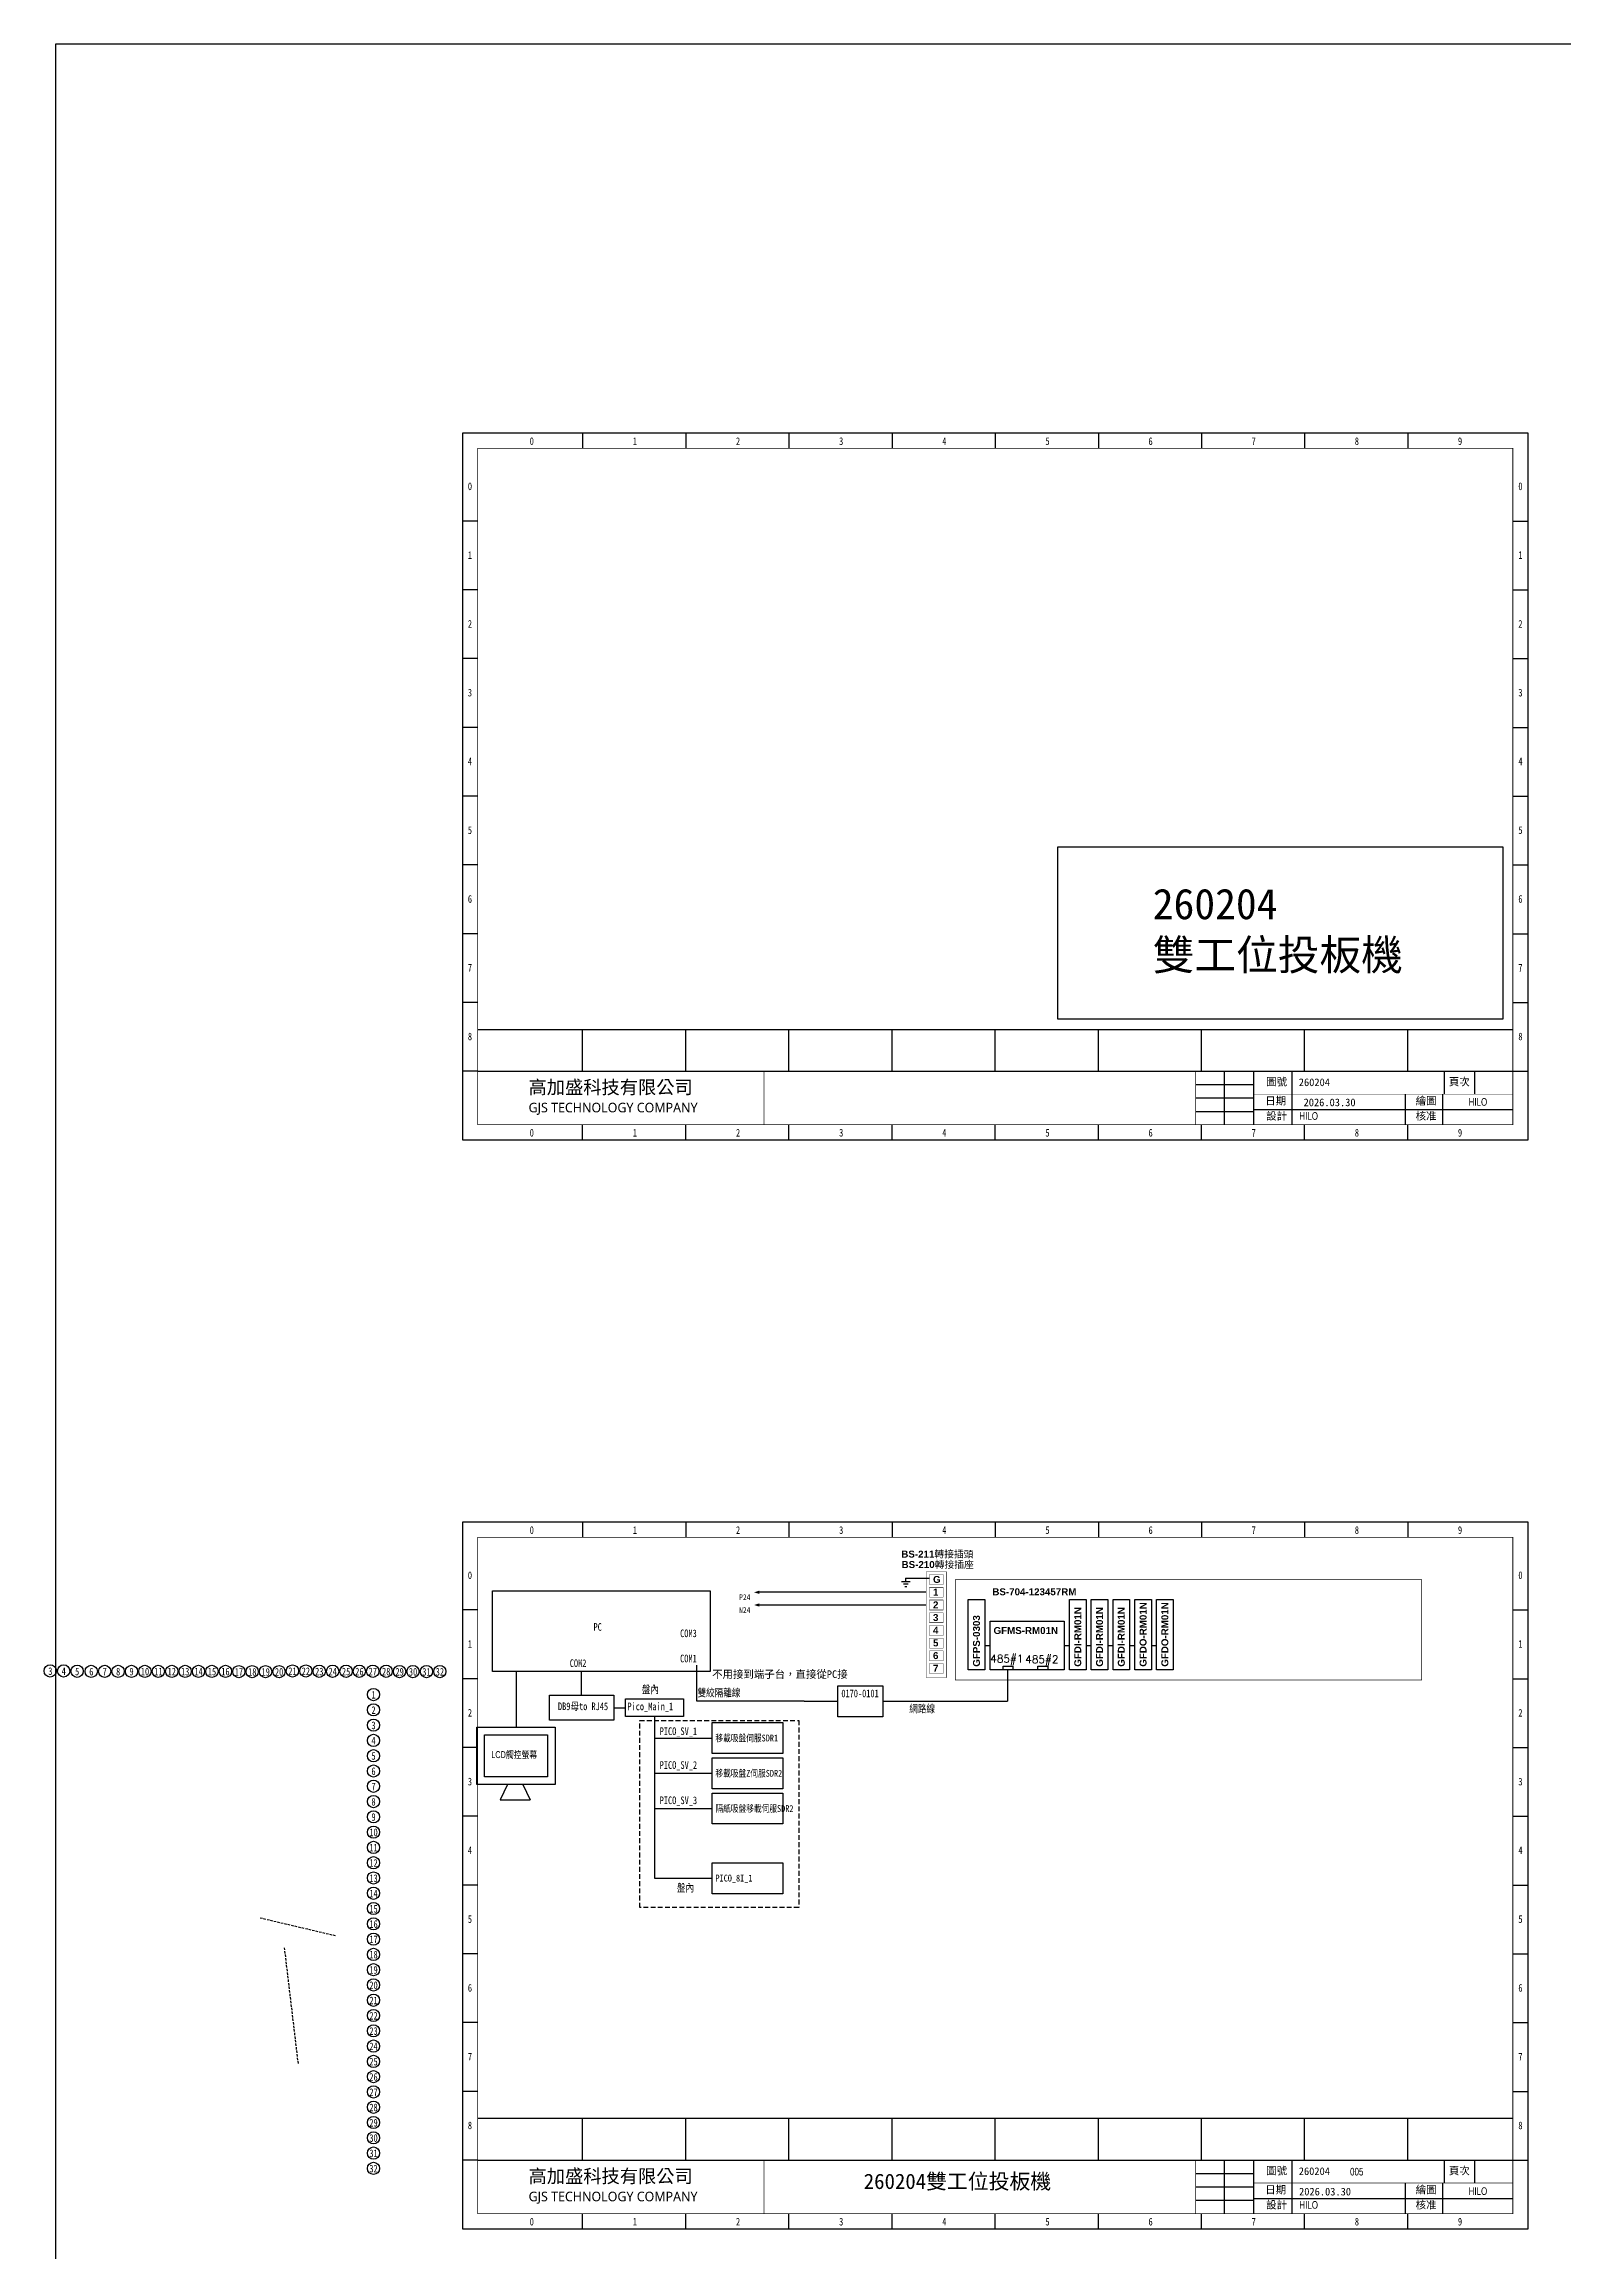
# Model space of a CAD drawing. Header units: millimetres. Extents: x -684 to 5961, y -1281 to 2539.
# Drawn here: x -108 to 290, y 568 to 1146 of the extents above; entities that cross this region are included whole.
import ezdxf
from ezdxf.enums import TextEntityAlignment as Align

# ---------------------------------------------------------------- set-up
doc = ezdxf.new("R2010")
doc.units = ezdxf.units.MM
doc.header["$LTSCALE"] = 5
doc.header["$MEASUREMENT"] = 0
doc.linetypes.add('HIDDEN', pattern=[0.375, 0.25, -0.125])
doc.linetypes.add('HIDDEN2', pattern=[0.1875, 0.125, -0.0625])
doc.layers.get('0').update_dxf_attribs({"linetype": 'CONTINUOUS'})
for name, color, linetype in [('AIR', 7, 'CONTINUOUS'), ('圖框', 7, 'CONTINUOUS'), ('文字', 4, 'CONTINUOUS')]:
    doc.layers.add(name, color=color, linetype=linetype)
doc.styles.add('MtXpl_', font='mingliub.ttc')
doc.styles.add('ROMANS', font='romans', dxfattribs={"height": 2})
doc.styles.get("Standard").update_dxf_attribs({"font": 'arialbd.ttf', "height": 15})
doc.styles.add('新細明體', font='', dxfattribs={"width": 0.8})
doc.styles.add('標楷體', font='', dxfattribs={"width": 0.8})
doc.styles.add('線號', font='simplex.shx', dxfattribs={"height": 1.5, "bigfont": 'chineset.shx'})
doc.styles.get('新細明體').set_extended_font_data('新細明體')
doc.styles.get('標楷體').set_extended_font_data('標楷體')

# ---------------------------------------------------------------- blocks, each defined once
blk = doc.blocks.new('圖框')
at = {"layer": '圖框'}
for p, q in [((0, 185), (0, 0)), ((279, 185), (0, 185)), ((31.5, 185), (31.5, 181)), ((58.5, 185), (58.5, 181)), ((85.5, 185), (85.5, 181)), ((112.5, 185), (112.5, 181)), ((139.5, 185), (139.5, 181)), ((166.5, 185), (166.5, 181)), ((193.5, 185), (193.5, 181)), ((220.5, 185), (220.5, 181)), ((247.5, 185), (247.5, 181)), ((279, 0), (279, 185)), ((4, 162), (0, 162)), ((275, 162), (279, 162)), ((4, 144), (0, 144)), ((275, 144), (279, 144)), ((4, 126), (0, 126)), ((275, 126), (279, 126)), ((4, 108), (0, 108)), ((275, 108), (279, 108)), ((4, 90), (0, 90)), ((275, 90), (279, 90)), ((4, 72), (0, 72)), ((275, 72), (279, 72)), ((4, 54), (0, 54)), ((275, 54), (279, 54)), ((4, 36), (0, 36)), ((275, 36), (279, 36)), ((4, 28.96), (275, 28.96)), ((31.5, 17.96), (31.5, 28.96)), ((58.5, 17.96), (58.5, 28.96)), ((85.5, 18), (85.5, 29)), ((112.5, 17.96), (112.5, 28.96)), ((139.5, 17.96), (139.5, 28.96)), ((166.5, 17.96), (166.5, 28.96)), ((193.5, 17.96), (193.5, 28.96)), ((220.5, 17.96), (220.5, 28.96)), ((247.5, 17.96), (247.5, 28.96)), ((4, 18), (0, 18)), ((4, 18), (275, 18)), ((199.44, 18), (199.44, 4)), ((207.14, 18), (207.14, 4)), ((217.16, 18), (217.16, 4)), ((257, 18), (257, 12)), ((265, 18), (265, 12)), ((275, 18), (279, 18)), ((192, 14.5), (207.14, 14.5)), ((192, 11), (207.14, 11)), ((192, 7.5), (207.14, 7.5)), ((207.14, 8), (275, 8)), ((0, 0), (279, 0)), ((31.5, 0), (31.5, 4)), ((58.5, 0), (58.5, 4)), ((85.5, 0), (85.5, 4)), ((112.5, 0), (112.5, 4)), ((139.5, 0), (139.5, 4)), ((166.5, 0), (166.5, 4)), ((193.5, 0), (193.5, 4)), ((220.5, 0), (220.5, 4)), ((247.5, 0), (247.5, 4))]:
    blk.add_line(p, q, dxfattribs=at)
at = {"layer": '圖框', "const_width": 0.2}
for points in [[(4, 4), (275, 4), (275, 181), (4, 181)], [(4, 181), (275, 181), (275, 4), (4, 4)]]:
    blk.add_lwpolyline(points, close=True, dxfattribs=at)
at = {"layer": '圖框'}
for points, const_width in [([(4, 18), (275, 18)], 0.2), ([(79, 18), (79, 4)], 0.15), ([(192, 18), (192, 4)], 0.15), ([(207.14, 12), (275, 12)], 0.15)]:
    blk.add_lwpolyline(points, dxfattribs=dict(at, const_width=const_width))
for points in [[(246.85, 12), (246.85, 4)], [(256.58, 12), (256.58, 4)]]:
    blk.add_lwpolyline(points, dxfattribs=at)
at = {"insert": (17.34, 15.57), "char_height": 2, "width": 50.9822, "attachment_point": 1, "style": '線號'}
blk.add_mtext('{\\fMicrosoft JhengHei|b1|i0|c136|p34;\\H1.75x;\\C4;高加盛科技有限公司\\H0.85714x;\\P\\fMicrosoft JhengHei|b0|i0|c136|p34;\\H0.83333x;GJS TECHNOLOGY COMPANY}', dxfattribs=at)
at = {"layer": '圖框', "style": '標楷體', "width": 0.8}
for s, p in [('0', (17.64, 181.9)), ('1', (44.64, 181.9)), ('2', (71.64, 181.9)), ('3', (98.64, 181.9)), ('4', (125.64, 181.9)), ('5', (152.64, 181.9)), ('6', (179.64, 181.9)), ('7', (206.64, 181.9)), ('8', (233.64, 181.9)), ('9', (260.64, 181.9)), ('0', (1.45, 170.09)), ('0', (276.45, 170.09)), ('1', (1.45, 152.09)), ('1', (276.45, 152.09)), ('2', (1.45, 134.09)), ('2', (276.45, 134.09)), ('3', (1.45, 116.09)), ('3', (276.45, 116.09)), ('4', (1.45, 98.09)), ('4', (276.45, 98.09)), ('5', (1.45, 80.09)), ('5', (276.45, 80.09)), ('6', (1.45, 62.09)), ('6', (276.45, 62.09)), ('7', (1.45, 44.09)), ('7', (276.45, 44.09)), ('8', (1.45, 26.09)), ('8', (276.45, 26.09)), ('0', (17.64, 0.9)), ('1', (44.64, 0.9)), ('2', (71.64, 0.9)), ('3', (98.64, 0.9)), ('4', (125.64, 0.9)), ('5', (152.64, 0.9)), ('6', (179.64, 0.9)), ('7', (206.64, 0.9)), ('8', (233.64, 0.9)), ('9', (260.64, 0.9))]:
    blk.add_text(s, height=2, dxfattribs=at).set_placement(p)
at = {"layer": '圖框', "style": 'MtXpl_'}
for s, p in [('圖號', (210.44, 14.24)), ('繪圖', (249.57, 9.25)), ('頁次^J', (258.27, 14.24)), ('設計', (210.44, 5.29)), ('日期', (210.21, 9.25)), ('核准', (249.57, 5.29))]:
    blk.add_text(s, height=2, dxfattribs=at).set_placement(p)

msp = doc.modelspace()

# ---------------------------------------------------------------- linework, layer by layer
for p, q in [((157.446, 935.922), (273.927, 935.922)), ((157.446, 890.82), (157.446, 935.922)), ((273.927, 935.922), (273.927, 890.82)), ((273.927, 890.82), (157.446, 890.82))]:
    msp.add_line(p, q)
at = {"linetype": 'ByBlock'}
for p, q in [((122.932, 740.839), (79.319, 740.839)), ((117.585, 744.521), (123.831, 744.521)), ((122.932, 737.516), (79.319, 737.516)), ((138.305, 726.94), (139.667, 726.94)), ((159.119, 726.94), (160.481, 726.94)), ((164.819, 726.94), (166.181, 726.94)), ((170.52, 726.94), (171.882, 726.94)), ((176.22, 726.94), (177.582, 726.94)), ((181.92, 726.94), (183.282, 726.94)), ((51.813, 702.7), (66.964, 702.7)), ((51.813, 693.473), (66.964, 693.473)), ((51.813, 684.247), (66.964, 684.247)), ((51.813, 665.992), (66.964, 665.992))]:
    msp.add_line(p, q, dxfattribs=at)
at = {"linetype": 'Continuous'}
for p, q in [((133.967, 738.988), (138.305, 738.988)), ((138.305, 738.988), (138.305, 720.566)), ((160.481, 738.988), (164.819, 738.988)), ((164.819, 738.988), (164.819, 720.566)), ((166.181, 738.988), (170.52, 738.988)), ((170.52, 738.988), (170.52, 720.566)), ((171.882, 738.988), (176.22, 738.988)), ((176.22, 738.988), (176.22, 720.566)), ((177.582, 738.988), (181.92, 738.988)), ((181.92, 738.988), (181.92, 720.566)), ((183.282, 738.988), (187.621, 738.988)), ((187.621, 738.988), (187.621, 720.566)), ((139.667, 733.313), (159.119, 733.313)), ((159.119, 733.313), (159.119, 720.566)), ((15.595, 720.083), (15.595, 705.55)), ((143.117, 720.566), (143.117, 721.468)), ((143.117, 721.468), (145.769, 721.468)), ((145.769, 720.566), (145.769, 721.468)), ((152.212, 720.566), (152.212, 721.468)), ((152.212, 721.468), (154.864, 721.468)), ((154.864, 720.566), (154.864, 721.468)), ((91.055, 712.312), (99.859, 712.312)), ((111.595, 712.312), (144.282, 712.312)), ((13.35, 690.553), (11.426, 686.539)), ((17.325, 690.553), (19.249, 686.539)), ((11.426, 686.539), (19.249, 686.539))]:
    msp.add_line(p, q, dxfattribs=at)
at = {"color": 0, "linetype": 'Continuous'}
for p, q in [((32.741, 713.882), (32.741, 720.083)), ((62.915, 712.312), (62.915, 721.752)), ((62.915, 712.312), (62.915, 720.083)), ((91.055, 712.312), (62.915, 712.312)), ((41.17, 710.644), (44.238, 710.644))]:
    msp.add_line(p, q, dxfattribs=at)
at = {"color": 1, "linetype": 'HIDDEN2'}
for p, q in [((-31.655, 650.918), (-51.684, 655.635)), ((-41.399, 617.476), (-44.998, 647.777))]:
    msp.add_line(p, q, dxfattribs=at)
msp.add_lwpolyline([(2005.364, 1146.033), (-104.977, 1146.033), (-104.977, -1219.316), (2005.364, -1219.316)], close=True)
at = {"linetype": 'ByBlock'}
for points, const_width in [([(122.932, 718.562), (128.32, 718.562), (128.32, 746.179), (122.932, 746.179)], 0.1), ([(123.831, 745.466), (127.421, 745.466), (127.421, 742.856), (123.831, 742.856)], 0.1), ([(123.831, 742.144), (127.421, 742.144), (127.421, 739.534), (123.831, 739.534)], 0.1), ([(130.613, 744.156), (252.641, 744.156), (252.641, 717.916), (130.613, 717.916)], 0.2), ([(123.831, 738.821), (127.421, 738.821), (127.421, 736.211), (123.831, 736.211)], 0.1), ([(123.831, 735.498), (127.421, 735.498), (127.421, 732.888), (123.831, 732.888)], 0.1), ([(123.831, 732.175), (127.421, 732.175), (127.421, 729.565), (123.831, 729.565)], 0.1), ([(123.831, 728.852), (127.421, 728.852), (127.421, 726.243), (123.831, 726.243)], 0.1), ([(123.831, 725.53), (127.421, 725.53), (127.421, 722.92), (123.831, 722.92)], 0.1), ([(123.831, 722.207), (127.421, 722.207), (127.421, 719.597), (123.831, 719.597)], 0.1)]:
    msp.add_lwpolyline(points, close=True, dxfattribs=dict(at, const_width=const_width))
for points in [[(9.414, 741.263), (66.379, 741.263), (66.379, 720.083), (9.414, 720.083)], [(44.238, 712.961), (59.387, 712.961), (59.387, 708.326), (44.238, 708.326)], [(99.859, 716.353), (111.595, 716.353), (111.595, 708.271), (99.859, 708.271)], [(66.964, 706.741), (85.414, 706.741), (85.414, 698.659), (66.964, 698.659)], [(66.964, 697.514), (85.414, 697.514), (85.414, 689.432), (66.964, 689.432)], [(66.964, 688.288), (85.414, 688.288), (85.414, 680.205), (66.964, 680.205)], [(66.964, 670.033), (85.414, 670.033), (85.414, 661.951), (66.964, 661.951)]]:
    msp.add_lwpolyline(points, close=True, dxfattribs=at)
at = {"color": 0, "linetype": 'Continuous'}
msp.add_lwpolyline([(24.313, 713.882), (41.17, 713.882), (41.17, 707.405), (24.313, 707.405)], close=True, dxfattribs=at)
at = {"color": 0, "linetype": 'HIDDEN'}
msp.add_lwpolyline([(47.98, 707.29), (89.594, 707.29), (89.594, 658.345), (47.98, 658.345)], close=True, dxfattribs=at)
for centre in [(-106.347, 720.256), (-106.347, 720.256), (-102.836, 720.256), (-102.836, 720.256), (-99.323, 720.177), (-99.323, 720.177), (-95.607, 720.153), (-95.607, 720.153), (-92.101, 720.153), (-92.101, 720.153), (-88.59, 720.153), (-88.59, 720.153), (-85.079, 720.153), (-85.079, 720.153), (-81.568, 720.153), (-81.568, 720.153), (-78.056, 720.153), (-78.056, 720.153), (-74.545, 720.153), (-74.545, 720.153), (-71.04, 720.153), (-71.04, 720.153), (-67.528, 720.153), (-67.528, 720.153), (-64.017, 720.153), (-64.017, 720.153), (-60.499, 720.153), (-60.499, 720.153), (-56.986, 720.074), (-56.986, 720.074), (-53.475, 720.074), (-53.475, 720.074), (-49.969, 720.074), (-49.969, 720.074), (-46.458, 720.074), (-46.458, 720.074), (-42.956, 720.247), (-42.956, 720.247), (-39.445, 720.247), (-39.445, 720.247), (-35.932, 720.168), (-35.932, 720.168), (-32.421, 720.168), (-32.421, 720.168), (-28.915, 720.168), (-28.915, 720.168), (-25.437, 720.168), (-25.437, 720.168), (-21.926, 720.168), (-21.926, 720.168), (-18.414, 720.168), (-18.414, 720.168), (-14.901, 720.089), (-14.901, 720.089), (-11.39, 720.089), (-11.39, 720.089), (-7.879, 720.089), (-7.879, 720.089), (-4.368, 720.089), (-4.368, 720.089), (-21.731, 714.071), (-21.731, 714.071), (-21.731, 710.071), (-21.731, 710.071), (-21.731, 706.071), (-21.731, 706.071), (-21.731, 702.071), (-21.731, 702.071), (-21.731, 698.071), (-21.731, 698.071), (-21.731, 694.071), (-21.731, 694.071), (-21.731, 690.071), (-21.731, 690.071), (-21.731, 686.071), (-21.731, 686.071), (-21.731, 682.071), (-21.731, 682.071), (-21.731, 678.071), (-21.731, 678.071), (-21.731, 674.071), (-21.731, 674.071), (-21.731, 670.071), (-21.731, 670.071), (-21.731, 666.071), (-21.731, 666.071), (-21.731, 662.071), (-21.731, 662.071), (-21.731, 658.071), (-21.731, 658.071), (-21.731, 654.071), (-21.731, 654.071), (-21.731, 650.071), (-21.731, 650.071), (-21.731, 646.071), (-21.731, 646.071), (-21.731, 642.071), (-21.731, 642.071), (-21.731, 638.071), (-21.731, 638.071), (-21.731, 634.071), (-21.731, 634.071), (-21.731, 630.071), (-21.731, 630.071), (-21.731, 626.071), (-21.731, 626.071), (-21.731, 622.071), (-21.731, 622.071), (-21.731, 618.071), (-21.731, 618.071), (-21.731, 614.071), (-21.731, 614.071), (-21.731, 610.071), (-21.731, 610.071), (-21.731, 606.071), (-21.731, 606.071), (-21.731, 602.071), (-21.731, 602.071), (-21.731, 598.071), (-21.731, 598.071), (-21.731, 594.071), (-21.731, 594.071), (-21.731, 590.071), (-21.731, 590.071)]:
    msp.add_circle(centre, 1.6)
for points in [[(77.888, 740.839), (79.319, 740.396), (79.319, 741.286), (79.319, 740.839)], [(77.888, 737.516), (79.319, 737.074), (79.319, 737.963), (79.319, 737.516)]]:
    msp.add_solid(points)
at = {"layer": 'AIR'}
for p, q in [((116.537, 743.662), (118.749, 743.662)), ((117.042, 743.08), (118.283, 743.08)), ((117.352, 742.382), (117.934, 742.382)), ((117.585, 744.521), (117.585, 743.739)), ((144.282, 720.566), (144.282, 712.312)), ((51.813, 708.326), (51.813, 665.992))]:
    msp.add_line(p, q, dxfattribs=at)
for points in [[(138.305, 720.566), (133.967, 720.566), (133.967, 738.988)], [(164.819, 720.566), (160.481, 720.566), (160.481, 738.988)], [(170.52, 720.566), (166.181, 720.566), (166.181, 738.988)], [(176.22, 720.566), (171.882, 720.566), (171.882, 738.988)], [(181.92, 720.566), (177.582, 720.566), (177.582, 738.988)], [(187.621, 720.566), (183.282, 720.566), (183.282, 738.988)], [(159.119, 720.566), (139.667, 720.566), (139.667, 733.313)], [(5.326, 705.55), (23.863, 705.55)], [(7.326, 705.55), (25.863, 705.55)], [(7.326, 703.55), (23.863, 703.55), (23.863, 692.553)], [(7.326, 692.553), (7.326, 703.55)], [(23.863, 692.553), (7.326, 692.553), (7.326, 703.55)], [(23.863, 703.55), (23.863, 692.553)]]:
    msp.add_lwpolyline(points, dxfattribs=at)
msp.add_lwpolyline([(5.326, 705.55), (25.863, 705.55), (25.863, 690.553), (5.326, 690.553)], close=True, dxfattribs=at)

# ---------------------------------------------------------------- block references
at = {"color": 0, "linetype": 'Continuous'}
for p in [(1.531, 859.222), (1.531, 574.222)]:
    msp.add_blockref('圖框', p, dxfattribs=at)

# ---------------------------------------------------------------- texts
at = {"style": '標楷體', "width": 0.8}
for s, p in [('P24', (75.471, 739.56)), ('N24', (75.471, 736.199))]:
    msp.add_text(s, height=1.5, dxfattribs=at).set_placement(p, align=Align.MIDDLE)
at = {"style": 'MtXpl_', "width": 0.8}
for s, height, p in [('PC', 2, (35.868, 730.768)), ('COM3', 2, (58.545, 729.1)), ('COM2', 2, (29.658, 721.3)), ('COM1', 2, (58.545, 722.521)), ('盤內', 2, (48.528, 714.404)), ('DB9母to RJ45', 2, (26.568, 710.001)), ('Pico_Main_1', 2, (44.743, 709.983)), ('雙絞隔離線', 2, (63.109, 713.558)), ('0170-0101', 2, (100.748, 713.376)), ('網路線', 2, (118.536, 709.386)), ('PICO_SV_1', 2, (53.193, 703.485)), ('移載吸盤伺服SDR1', 1.8, (67.788, 701.794)), ('PICO_SV_2', 2, (53.193, 694.627)), ('移載吸盤Z伺服SDR2', 1.8, (67.788, 692.567)), ('PICO_SV_3', 2, (53.193, 685.401)), ('隔紙吸盤移載伺服SDR2', 1.8, (67.788, 683.341)), ('盤內', 2, (57.722, 662.48)), ('PICO_8I_1', 1.8, (67.788, 665.146))]:
    msp.add_text(s, height=height, dxfattribs=at).set_placement(p)
at = {"style": '標楷體', "width": 0.8}
for s, p in [('3', (-106.33, 719.2)), ('4', (-102.818, 719.2)), ('5', (-99.305, 719.121)), ('6', (-95.59, 719.096)), ('7', (-92.084, 719.096)), ('8', (-88.573, 719.096)), ('9', (-85.062, 719.096)), ('10', (-81.55, 719.096)), ('11', (-78.039, 719.096)), ('12', (-74.528, 719.096)), ('13', (-71.022, 719.096)), ('14', (-67.511, 719.096)), ('15', (-64, 719.096)), ('16', (-60.482, 719.096)), ('17', (-56.969, 719.017)), ('18', (-53.458, 719.017)), ('19', (-49.952, 719.017)), ('20', (-46.441, 719.017)), ('21', (-42.939, 719.19)), ('22', (-39.428, 719.19)), ('23', (-35.915, 719.111)), ('24', (-32.404, 719.111)), ('25', (-28.898, 719.111)), ('26', (-25.419, 719.111)), ('27', (-21.908, 719.111)), ('28', (-18.397, 719.111)), ('29', (-14.884, 719.033)), ('30', (-11.373, 719.033)), ('31', (-7.862, 719.033)), ('32', (-4.351, 719.033)), ('2', (-21.714, 709.015)), ('1', (-21.714, 713.015)), ('3', (-21.714, 705.015)), ('4', (-21.714, 701.015)), ('5', (-21.714, 697.015)), ('6', (-21.714, 693.015)), ('7', (-21.714, 689.015)), ('8', (-21.714, 685.015)), ('9', (-21.714, 681.015)), ('10', (-21.714, 677.015)), ('11', (-21.714, 673.015)), ('12', (-21.714, 669.015)), ('13', (-21.714, 665.015)), ('14', (-21.714, 661.015)), ('15', (-21.714, 657.015)), ('16', (-21.714, 653.015)), ('17', (-21.714, 649.015)), ('18', (-21.714, 645.015)), ('19', (-21.714, 641.015)), ('20', (-21.714, 637.015)), ('21', (-21.714, 633.015)), ('22', (-21.714, 629.015)), ('23', (-21.714, 625.015)), ('24', (-21.714, 621.015)), ('25', (-21.714, 617.015)), ('26', (-21.714, 613.015)), ('27', (-21.714, 609.015)), ('28', (-21.714, 605.015)), ('29', (-21.714, 601.015)), ('30', (-21.714, 597.015)), ('31', (-21.714, 593.015)), ('32', (-21.714, 589.015))]:
    msp.add_text(s, height=2, dxfattribs=at).set_placement(p, align=Align.CENTER)
at = {"style": 'MtXpl_'}
msp.add_text('不用接到端子台，直接從PC接', height=2, dxfattribs=at).set_placement((66.927, 718.404))
at = {"insert": (182.275, 925.009), "char_height": 8, "attachment_point": 1, "style": '線號'}
msp.add_mtext_dynamic_manual_height_columns('{\\f標楷體|b0|i0|c136|p65;260204\\P雙工位投板機}', width=67.72992, gutter_width=7.5, heights=[0], dxfattribs=at)
at = {"layer": 'AIR'}
for s, height, p in [('BS-211轉接插頭', 1.8283, (116.448, 749.926)), ('BS-210轉接插座', 1.8283, (116.524, 747.191)), ('G', 1.828, (124.745, 743.293)), ('1', 1.828, (124.745, 739.97)), ('BS-704-123457RM', 1.8283, (140.284, 740.064)), ('3', 1.828, (124.745, 733.325)), ('2', 1.828, (124.745, 736.647)), ('4', 1.828, (124.745, 730.002)), ('5', 1.828, (124.745, 726.679)), ('GFMS-RM01N', 1.8283, (140.596, 729.926)), ('6', 1.828, (124.745, 723.356)), ('7', 1.828, (124.745, 720.034))]:
    msp.add_text(s, height=height, dxfattribs=at).set_placement(p)
for s, p in [('GFPS-0303', (137.035, 721.359)), ('GFDI-RM01N', (163.55, 721.359)), ('GFDI-RM01N', (169.25, 721.359)), ('GFDI-RM01N', (174.951, 721.359)), ('GFDO-RM01N', (180.651, 721.359)), ('GFDO-RM01N', (186.351, 721.359))]:
    msp.add_text(s, height=1.8283, rotation=90, dxfattribs=at).set_placement(p)
at = {"layer": 'AIR', "style": 'ROMANS'}
for s, p in [('485#1', (139.744, 722.472)), ('485#2', (148.901, 722.302))]:
    msp.add_text(s, height=2, dxfattribs=at).set_placement(p)
at = {"layer": 'AIR', "style": '新細明體', "width": 0.8}
msp.add_text('LCD觸控螢幕', height=1.8283, dxfattribs=at).set_placement((9.098, 697.445))
at = {"layer": '文字', "style": 'MtXpl_'}
for s, height, p in [('260204', 2, (220.503, 873.327)), ('2026.03.30', 2, (221.762, 868.066)), ('260204', 2, (220.503, 588.327)), ('260204雙工位投板機', 4, (106.618, 584.675)), ('2026.03.30', 2, (220.572, 582.986))]:
    msp.add_text(s, height=height, dxfattribs=at).set_placement(p)
at = {"layer": '文字', "style": '新細明體', "width": 0.8}
for s, p in [('HILO', (264.953, 868.189)), ('HILO', (220.651, 864.506)), ('005', (233.924, 588.207)), ('HILO', (264.953, 583.109)), ('HILO', (220.651, 579.506))]:
    msp.add_text(s, height=2, dxfattribs=at).set_placement(p)

doc.saveas('drawing.dxf')
